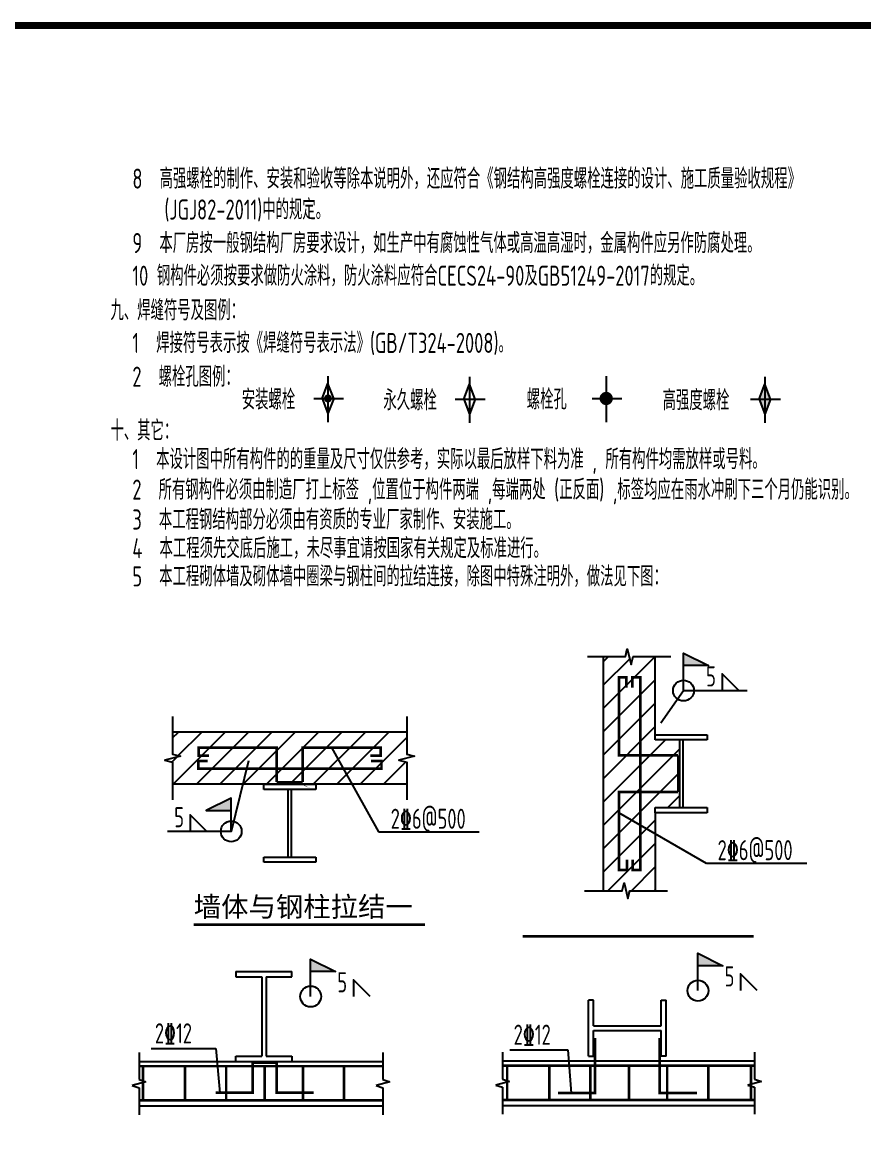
# Model space of a CAD drawing. Extents: x 9752569 to 9923256, y 1590558 to 2510207.
# Drawn here: x 9867987 to 9886838, y 2448280 to 2473082 of the extents above; entities that cross this region are included whole.
import ezdxf
from ezdxf.enums import TextEntityAlignment as Align

# ---------------------------------------------------------------- set-up
doc = ezdxf.new("R2010")
doc.units = 0
doc.header["$LTSCALE"] = 1000
doc.header["$MEASUREMENT"] = 0
doc.layers.get('0').update_dxf_attribs({"linetype": 'CONTINUOUS'})
for name, color, linetype in [('DIM_SYMB', 3, 'CONTINUOUS'), ('gj', 1, 'CONTINUOUS'), ('JZSM', 3, 'CONTINUOUS'), ('PUB_TEXT', 7, 'CONTINUOUS'), ('PUB_TITLE', 4, 'CONTINUOUS'), ('S', 2, 'CONTINUOUS'), ('SYMB', 7, 'CONTINUOUS')]:
    doc.layers.add(name, color=color, linetype=linetype)
doc.styles.add('-黑体', font='')
doc.styles.add('TSSD_REIN', font='atssdeng.shx', dxfattribs={"width": 0.7, "bigfont": 'atssdchn.shx'})
doc.styles.get('-黑体').set_extended_font_data('SimSun')

msp = doc.modelspace()

# ---------------------------------------------------------------- hatches: boundary and pattern name
at = {"layer": 'JZSM'}
h = msp.add_hatch(color=256, dxfattribs=at)
h.paths.add_polyline_path([(9884619.9, 2464977.9), (9884619.9, 2464642.4), (9884748.9, 2464642.4)])
h.paths.add_polyline_path([(9884619.9, 2464977.9), (9884490.8, 2464642.4), (9884619.9, 2464642.4)])
h.paths.add_polyline_path([(9884619.9, 2464642.4), (9884490.8, 2464642.4), (9884619.9, 2464306.8)])
h.paths.add_polyline_path([(9884748.9, 2464642.4), (9884619.9, 2464642.4), (9884619.9, 2464306.8)])
at = {"layer": 'S'}
h = msp.add_hatch(dxfattribs=at)
h.set_pattern_fill('ANSI31', color=256, scale=116.5164, style=0)
h.set_pattern_definition([(45, (9832295.36, 2445628.44), (-261.5868, 261.5868), [])])
h.paths.add_polyline_path([(9882166.7, 2458876.2), (9881671.5, 2458876.2), (9881627.9, 2458701.4), (9881584.1, 2458876.2), (9881001.5, 2458876.2), (9881001.5, 2453632.9), (9881496.7, 2453632.9), (9881540.3, 2453807.7), (9881584.1, 2453632.9), (9882166.7, 2453632.9), (9882166.7, 2455380.7), (9882166.7, 2455497.2), (9882714.3, 2455497.2), (9882714.3, 2457011.9), (9882166.7, 2457011.9), (9882166.7, 2457128.4)])
h = msp.add_hatch(dxfattribs=at)
h.set_pattern_fill('ANSI31', color=256, scale=116.5164, style=0)
h.set_pattern_definition([(45, (9817172.2, 2438968.64), (-261.5868, 261.5868), [])])
h.paths.add_polyline_path([(9871357.2, 2457185.4), (9871357.2, 2456690.2), (9871532, 2456646.6), (9871357.2, 2456602.8), (9871357.2, 2456020.3), (9876600.4, 2456020.3), (9876600.4, 2456515.5), (9876425.6, 2456559), (9876600.4, 2456602.8), (9876600.4, 2457185.4)])

# ---------------------------------------------------------------- linework, layer by layer
at = {"linetype": 'Continuous'}
for p, q in [((9870873.2, 2450101), (9872324.1, 2450101)), ((9878908.4, 2450070.5), (9880206.2, 2450070.5))]:
    msp.add_line(p, q, dxfattribs=at)
for p, q in [((9872324.1, 2450101), (9872410.8, 2449111.4)), ((9880206.2, 2450070.5), (9880283.2, 2449101.1))]:
    msp.add_line(p, q)
at = {"layer": 'DIM_SYMB', "const_width": 59.2}
for points in [[(9871830.4, 2452871.3), (9877005.5, 2452871.3)], [(9879193, 2452614.9), (9884368.1, 2452614.9)]]:
    msp.add_lwpolyline(points, dxfattribs=at)
at = {"layer": 'gj'}
for points, const_width in [([(9882675.7, 2456663.5), (9881351, 2456663.5), (9881351, 2458411.2), (9881518.6, 2458411.2), (9881518.6, 2458177.7)], 58.3), ([(9881663, 2454331.4), (9881663, 2454097.9), (9881829.3, 2454097.9), (9881829.3, 2458411.2), (9881653.9, 2458411.2), (9881653.9, 2458177.7)], 58.3), ([(9873686.4, 2456066.3), (9873686.4, 2456835.9), (9871938.6, 2456835.9), (9871938.6, 2456657.3), (9872172.1, 2456657.3)], 58.3), ([(9874271.2, 2456066.3), (9874271.2, 2456835.9), (9876018.9, 2456835.9), (9876018.9, 2456657.3), (9875785.4, 2456657.3)], 58.3), ([(9882675.7, 2456663.5), (9882675.7, 2455845.6)], 52.5), ([(9872138.1, 2456538.9), (9871934.9, 2456538.9), (9871934.9, 2456369.8), (9876034.3, 2456369.8), (9876034.3, 2456538.7), (9875797.3, 2456538.7)], 58.3), ([(9873686.4, 2456066.3), (9874271.2, 2456066.3)], 52.5), ([(9882675.7, 2455845.6), (9881351, 2455845.6), (9881351, 2454097.9), (9881533.9, 2454097.9), (9881533.9, 2454331.4)], 58.3), ([(9880815.2, 2450334.3), (9880815.2, 2449102.6), (9879986.1, 2449102.6)], 58.3), ([(9883098.4, 2449102.6), (9882261.9, 2449102.6), (9882261.9, 2450334.3)], 58.3), ([(9870606.6, 2449706.8), (9876065.4, 2449706.8)], 58.3), ([(9870691.3, 2449706.8), (9870691.3, 2448940.9)], 58.3), ([(9871633.8, 2449706.8), (9871633.8, 2448940.9)], 58.3), ([(9874515.1, 2449111.4), (9873686.6, 2449111.4), (9873686.6, 2449783.3), (9873148.4, 2449783.3), (9873148.4, 2449111.4), (9872320.3, 2449111.4)], 58.3), ([(9872556.3, 2449706.8), (9872556.3, 2448940.9)], 58.3), ([(9873419.6, 2449706.8), (9873419.6, 2448940.9)], 58.3), ([(9874274.6, 2449706.8), (9874274.6, 2448940.9)], 58.3), ([(9875197.1, 2449706.8), (9875197.1, 2448940.9)], 58.3), ([(9878764.5, 2449716), (9884389.6, 2449716)], 58.3), ([(9878849.2, 2449716), (9878849.2, 2448950.2)], 58.3), ([(9879791.7, 2449716), (9879791.7, 2448950.2)], 58.3), ([(9880714.2, 2449716), (9880714.2, 2448950.2)], 58.3), ([(9881577.5, 2449716), (9881577.5, 2448950.2)], 58.3), ([(9882432.5, 2449716), (9882432.5, 2448950.2)], 58.3), ([(9883355, 2449716), (9883355, 2448950.2)], 58.3), ([(9884311.7, 2449716), (9884311.7, 2448950.2)], 58.3), ([(9870606.6, 2448940.9), (9876065.4, 2448940.9)], 58.3), ([(9878764.5, 2448950.2), (9884389.6, 2448950.2)], 58.3)]:
    msp.add_lwpolyline(points, dxfattribs=dict(at, const_width=const_width))
at = {"layer": 'JZSM'}
for p, q in [((9874835.4, 2465155.7), (9874835.4, 2464125.8)), ((9878006.4, 2465142.1), (9878006.4, 2464112.3)), ((9881067.7, 2465155.7), (9881067.7, 2464125.8)), ((9884619.9, 2465142.1), (9884619.9, 2464112.3)), ((9874706.4, 2464655.9), (9874835.4, 2464991.4)), ((9874964.5, 2464655.9), (9874835.4, 2464991.4)), ((9877877.4, 2464642.4), (9878006.4, 2464977.9)), ((9878135.5, 2464642.4), (9878006.4, 2464977.9)), ((9884490.8, 2464642.4), (9884619.9, 2464977.9)), ((9884748.9, 2464642.4), (9884619.9, 2464977.9)), ((9874517.2, 2464655.9), (9875184, 2464655.9)), ((9874706.4, 2464655.9), (9874835.4, 2464320.4)), ((9874964.5, 2464655.9), (9874835.4, 2464320.4)), ((9877688.2, 2464642.4), (9878355, 2464642.4)), ((9877877.4, 2464642.4), (9878006.4, 2464306.8)), ((9878135.5, 2464642.4), (9878006.4, 2464306.8)), ((9880749.5, 2464655.9), (9881416.3, 2464655.9)), ((9884301.6, 2464642.4), (9884968.4, 2464642.4)), ((9884490.8, 2464642.4), (9884619.9, 2464306.8)), ((9884748.9, 2464642.4), (9884619.9, 2464306.8)), ((9885559.9, 2454241.3), (9883311.1, 2454241.3))]:
    msp.add_line(p, q, dxfattribs=at)
for points, const_width in [([(9874790.9, 2464655.9, 1), (9874880, 2464655.9, 1)], 89.1), ([(9880993.5, 2464655.9, 1), (9881141.9, 2464655.9, 1)], 148.4)]:
    msp.add_lwpolyline(points, format="xyb", close=True, dxfattribs=dict(at, const_width=const_width))
at = {"layer": 'PUB_TITLE', "const_width": 150}
msp.add_lwpolyline([(9815555.5, 2413007.3), (9899405.5, 2413007.3), (9899405.5, 2473007.3), (9815555.5, 2473007.3)], close=True, dxfattribs=at)
at = {"layer": 'S'}
for p, q in [((9881001.5, 2458876.2), (9881001.5, 2453632.9)), ((9882166.7, 2457128.4), (9882166.7, 2458876.2)), ((9876600.4, 2457185.4), (9871357.2, 2457185.4)), ((9882166.7, 2457011.9), (9882166.7, 2457128.4)), ((9882166.7, 2457128.4), (9883331.8, 2457128.4)), ((9883331.8, 2457128.4), (9883331.8, 2457011.9)), ((9883331.8, 2457011.9), (9882166.7, 2457011.9)), ((9882714.3, 2455497.2), (9882714.3, 2457011.9)), ((9882784.2, 2457011.9), (9882784.2, 2455497.2)), ((9876600.4, 2456020.3), (9871357.2, 2456020.3)), ((9873396.2, 2455903.7), (9873396.2, 2456020.3)), ((9873396.2, 2456020.3), (9874561.4, 2456020.3)), ((9874561.4, 2455903.7), (9873396.2, 2455903.7)), ((9873943.8, 2454389), (9873943.8, 2455903.7)), ((9874013.7, 2455903.7), (9874013.7, 2454389)), ((9874561.4, 2456020.3), (9874561.4, 2455903.7)), ((9882166.7, 2455380.7), (9882166.7, 2455497.2)), ((9882166.7, 2455497.2), (9883331.8, 2455497.2)), ((9883331.8, 2455497.2), (9883331.8, 2455380.7)), ((9882166.7, 2455380.7), (9882166.7, 2453632.9)), ((9883331.8, 2455380.7), (9882166.7, 2455380.7)), ((9873396.2, 2454272.5), (9873396.2, 2454389)), ((9873396.2, 2454389), (9874561.4, 2454389)), ((9874561.4, 2454272.5), (9873396.2, 2454272.5)), ((9874561.4, 2454389), (9874561.4, 2454272.5))]:
    msp.add_line(p, q, dxfattribs=at)
at = {"layer": 'SYMB'}
for p, q in [((9874914.8, 2456838.9), (9875964.9, 2454953.3)), ((9883311.1, 2454241.3), (9881351, 2455377.8)), ((9875964.9, 2454953.3), (9878223.9, 2454953.3)), ((9872774.8, 2451822.7), (9872774.8, 2451706.1)), ((9872774.8, 2451822.7), (9874024.8, 2451822.7)), ((9872774.8, 2451706.1), (9873351.8, 2451706.1)), ((9873351.8, 2451706.1), (9873351.8, 2449931.1)), ((9873450.8, 2451706.1), (9874024.8, 2451706.1)), ((9873450.8, 2451706.1), (9873450.8, 2449931.1)), ((9874024.8, 2451706.1), (9874024.8, 2451822.7)), ((9880668.3, 2449930.5), (9880668.3, 2451180.5)), ((9880785, 2451180.5), (9880668.3, 2451180.5)), ((9880785, 2450606.6), (9880785, 2451180.5)), ((9882299.6, 2450606.6), (9882299.6, 2451180.5)), ((9882299.6, 2451180.5), (9882408.9, 2451180.5)), ((9882408.9, 2449930.5), (9882408.9, 2451180.5)), ((9880785, 2450606.6), (9882299.6, 2450606.6)), ((9880785, 2449930.5), (9880785, 2450507.6)), ((9880785, 2450507.6), (9882299.6, 2450507.6)), ((9882299.6, 2449930.5), (9882299.6, 2450507.6)), ((9870606.6, 2450008.8), (9870606.6, 2449404.7)), ((9872774.8, 2449814.4), (9872774.8, 2449931.1)), ((9872774.8, 2449931.1), (9873351.8, 2449931.1)), ((9873450.8, 2449931.1), (9874024.8, 2449931.1)), ((9874024.8, 2449931.1), (9874024.8, 2449814.4)), ((9876065.4, 2450008.8), (9876065.4, 2449404.7)), ((9878745.4, 2450018.1), (9878745.4, 2449414)), ((9880668.3, 2449930.5), (9880785, 2449930.5)), ((9882408.9, 2449930.5), (9882299.6, 2449930.5)), ((9884389.6, 2450018.1), (9884389.6, 2449414)), ((9870606.6, 2449814.4), (9876065.4, 2449814.4)), ((9878745.4, 2449823.7), (9884389.6, 2449823.7)), ((9870759.4, 2449356.1), (9870453.8, 2449272.7)), ((9870453.8, 2449272.7), (9870606.6, 2449224.1)), ((9870606.6, 2449404.7), (9870759.4, 2449356.1)), ((9870606.6, 2449224.1), (9870606.6, 2448620)), ((9876218.2, 2449356.1), (9875912.6, 2449272.7)), ((9875912.6, 2449272.7), (9876065.4, 2449224.1)), ((9876065.4, 2449404.7), (9876218.2, 2449356.1)), ((9876065.4, 2449224.1), (9876065.4, 2448620)), ((9878898.1, 2449365.4), (9878592.6, 2449282)), ((9878592.6, 2449282), (9878745.4, 2449233.4)), ((9878745.4, 2449414), (9878898.1, 2449365.4)), ((9878745.4, 2449233.4), (9878745.4, 2448629.2)), ((9884542.4, 2449365.4), (9884236.9, 2449282)), ((9884236.9, 2449282), (9884389.6, 2449233.4)), ((9884389.6, 2449414), (9884542.4, 2449365.4)), ((9884389.6, 2449233.4), (9884389.6, 2448629.2)), ((9870606.6, 2448814.4), (9876065.4, 2448814.4)), ((9878745.4, 2448823.7), (9884389.6, 2448823.7))]:
    msp.add_line(p, q, dxfattribs=at)
for points in [[(9880651.9, 2458876.2), (9881496.7, 2458876.2), (9881540.3, 2459051), (9881627.9, 2458701.4), (9881671.5, 2458876.2), (9882516.2, 2458876.2)], [(9882798.5, 2458115.6), (9882798.5, 2458954.2), (9883357.8, 2458674.6), (9882798.5, 2458674.6)], [(9882798.5, 2458115.6), (9882798.5, 2458954.2), (9883357.8, 2458674.6), (9882798.5, 2458674.6)], [(9884036.4, 2458115.6), (9883663.6, 2458488.4), (9883663.6, 2458115.6)], [(9884036.4, 2458115.6), (9883663.6, 2458488.4), (9883663.6, 2458115.6)], [(9882290.1, 2457395.5), (9882798.5, 2458115.6), (9884222.8, 2458115.6)], [(9871357.2, 2457535), (9871357.2, 2456690.2), (9871532, 2456646.6), (9871182.3, 2456559), (9871357.2, 2456515.5), (9871357.2, 2455670.7)], [(9876600.4, 2457535), (9876600.4, 2456690.2), (9876775.2, 2456646.6), (9876425.6, 2456559), (9876600.4, 2456515.5), (9876600.4, 2455670.7)], [(9873054.8, 2456543.1), (9872668.7, 2454962.6), (9871244.4, 2454962.6)], [(9872668.7, 2454962.6), (9872668.7, 2455708.3), (9872109.4, 2455428.7), (9872668.7, 2455428.7)], [(9872668.7, 2454962.6), (9872668.7, 2455708.3), (9872109.4, 2455428.7), (9872668.7, 2455428.7)], [(9872123.8, 2454962.6), (9871750.9, 2455335.5), (9871750.9, 2454962.6)], [(9872123.8, 2454962.6), (9871750.9, 2455335.5), (9871750.9, 2454962.6)], [(9880579.1, 2453632.9), (9881423.9, 2453632.9), (9881467.5, 2453807.7), (9881555.1, 2453458.1), (9881598.6, 2453632.9), (9882443.4, 2453632.9)], [(9883122.2, 2451397.2), (9883122.2, 2452235.9), (9883681.5, 2451956.2), (9883122.2, 2451956.2)], [(9883122.2, 2451397.2), (9883122.2, 2452235.9), (9883681.5, 2451956.2), (9883122.2, 2451956.2)], [(9874448.3, 2451266.5), (9874448.3, 2452105.2), (9875007.6, 2451825.5), (9874448.3, 2451825.5)], [(9874448.3, 2451266.5), (9874448.3, 2452105.2), (9875007.6, 2451825.5), (9874448.3, 2451825.5)], [(9884451.3, 2451397.2), (9884078.4, 2451770.1), (9884078.4, 2451397.2)], [(9884451.3, 2451397.2), (9884078.4, 2451770.1), (9884078.4, 2451397.2)], [(9875777.4, 2451266.5), (9875404.5, 2451639.4), (9875404.5, 2451266.5)], [(9875777.4, 2451266.5), (9875404.5, 2451639.4), (9875404.5, 2451266.5)]]:
    msp.add_lwpolyline(points, dxfattribs=at)
for points in [[(9882714.3, 2456663.5, 0, 77.7, 0), (9882597.5, 2456865.1, 0, 0, 0), (9882290.1, 2457395.5, 0, 0, 0), (9882798.5, 2458115.6, 0, 0, 0), (9884222.8, 2458115.6, 0, 0, 0)], [(9874271.2, 2456020.3, 0, 77.7, 0), (9874052, 2456099.5, 0, 0, 0), (9873054.8, 2456543.1, 0, 0, 0), (9872668.7, 2454962.6, 0, 0, 0), (9871244.4, 2454962.6, 0, 0, 0)], [(9882280.8, 2449945.1, 0, 77.7, 0), (9882397.7, 2450146.7, 0, 0, 0), (9883122.2, 2451397.2, 0, 0, 0), (9884637.7, 2451397.2, 0, 0, 0)], [(9873606.9, 2449814.4, 0, 77.7, 0), (9873723.8, 2450016, 0, 0, 0), (9874448.3, 2451266.5, 0, 0, 0), (9875963.8, 2451266.5, 0, 0, 0)]]:
    msp.add_lwpolyline(points, format="xyseb", dxfattribs=at)
for centre in [(9882798.5, 2458115.6), (9882798.5, 2458115.6), (9872668.7, 2454962.6), (9872668.7, 2454962.6), (9874448.3, 2451266.5), (9874448.3, 2451266.5), (9883122.2, 2451397.2), (9883122.2, 2451397.2)]:
    msp.add_circle(centre, 233, dxfattribs=at)
for points in [[(9882798.5, 2458954.2), (9883357.8, 2458674.6), (9882798.5, 2458674.6)], [(9882798.5, 2458954.2), (9883357.8, 2458674.6), (9882798.5, 2458674.6)], [(9872668.7, 2455708.3), (9872109.4, 2455428.7), (9872668.7, 2455428.7)], [(9872668.7, 2455708.3), (9872109.4, 2455428.7), (9872668.7, 2455428.7)], [(9883122.2, 2452235.9), (9883681.5, 2451956.2), (9883122.2, 2451956.2)], [(9883122.2, 2452235.9), (9883681.5, 2451956.2), (9883122.2, 2451956.2)], [(9874448.3, 2452105.2), (9875007.6, 2451825.5), (9874448.3, 2451825.5)], [(9874448.3, 2452105.2), (9875007.6, 2451825.5), (9874448.3, 2451825.5)]]:
    msp.add_solid(points, dxfattribs=at)

# ---------------------------------------------------------------- texts
at = {"layer": 'JZSM', "style": 'TSSD_REIN', "width": 0.7}
for s, p in [('8  高强螺栓的制作、安装和验收等除本说明外，还应符合《钢结构高强度螺栓连接的设计、施工质量验收规程》', (9870455.4, 2469354.2)), ('(JGJ82-2011)中的规定。', (9871172.7, 2468661.7)), ('9  本厂房按一般钢结构厂房要求设计，如生产中有腐蚀性气体或高温高湿时，金属构件应另作防腐处理。', (9870455.4, 2467911.8)), ('10 钢构件必须按要求做防火涂料，防火涂料应符合CECS24-90及GB51249-2017的规定。', (9870455.4, 2467180.1)), ('九、焊缝符号及图例：', (9869964.7, 2466406)), ('1  焊接符号表示按《焊缝符号表示法》(GB/T324-2008)。', (9870455.4, 2465675.4)), ('2  螺栓孔图例：', (9870455.4, 2464918.8)), ('安装螺栓', (9872905.7, 2464405.8)), ('永久螺栓', (9876076.7, 2464392.3)), ('螺栓孔', (9879287.7, 2464411)), ('高强度螺栓', (9882330.3, 2464392.3)), ('十、其它：', (9869964.7, 2463713.9)), ('1  本设计图中所有构件的的重量及尺寸仅供参考，实际以最后放样下料为准 , 所有构件均需放样或号料。', (9870455.4, 2463072.5)), ('2  所有钢构件必须由制造厂打上标签 ,位置位于构件两端 ,每端两处 (正反面) ,标签均应在雨水冲刷下三个月仍能识别。', (9870455.4, 2462391.3)), ('3  本工程钢结构部分必须由有资质的专业厂家制作、安装施工。', (9870455.4, 2461720.2)), ('4  本工程须先交底后施工，未尽事宜请按国家有关规定及标准进行。', (9870455.4, 2461078.5)), ('5  本工程砌体墙及砌体墙中圈梁与钢柱间的拉结连接，除图中特殊注明外，做法见下图：', (9870455.4, 2460447.5)), ('2%%13212', (9870959.5, 2450216.6)), ('2%%13212', (9878994.7, 2450186.1))]:
    msp.add_text(s, height=450, dxfattribs=at).set_placement(p)
for p in [(9883523.7, 2458208.8), (9871611.1, 2455055.8), (9883938.6, 2451490.4), (9875264.7, 2451359.7)]:
    msp.add_text('5', height=450, dxfattribs=at).set_placement(p, align=Align.RIGHT)
for p in [(9877081, 2455248.3), (9884402, 2454545.6)]:
    msp.add_text('2%%1326@500', height=450, dxfattribs=at).set_placement(p, align=Align.MIDDLE)
at = {"layer": 'PUB_TEXT', "style": '-黑体'}
msp.add_text('墙体与钢柱拉结一', height=449.7, dxfattribs=at).set_placement((9871830.4, 2453052.2))

doc.saveas('drawing.dxf')
